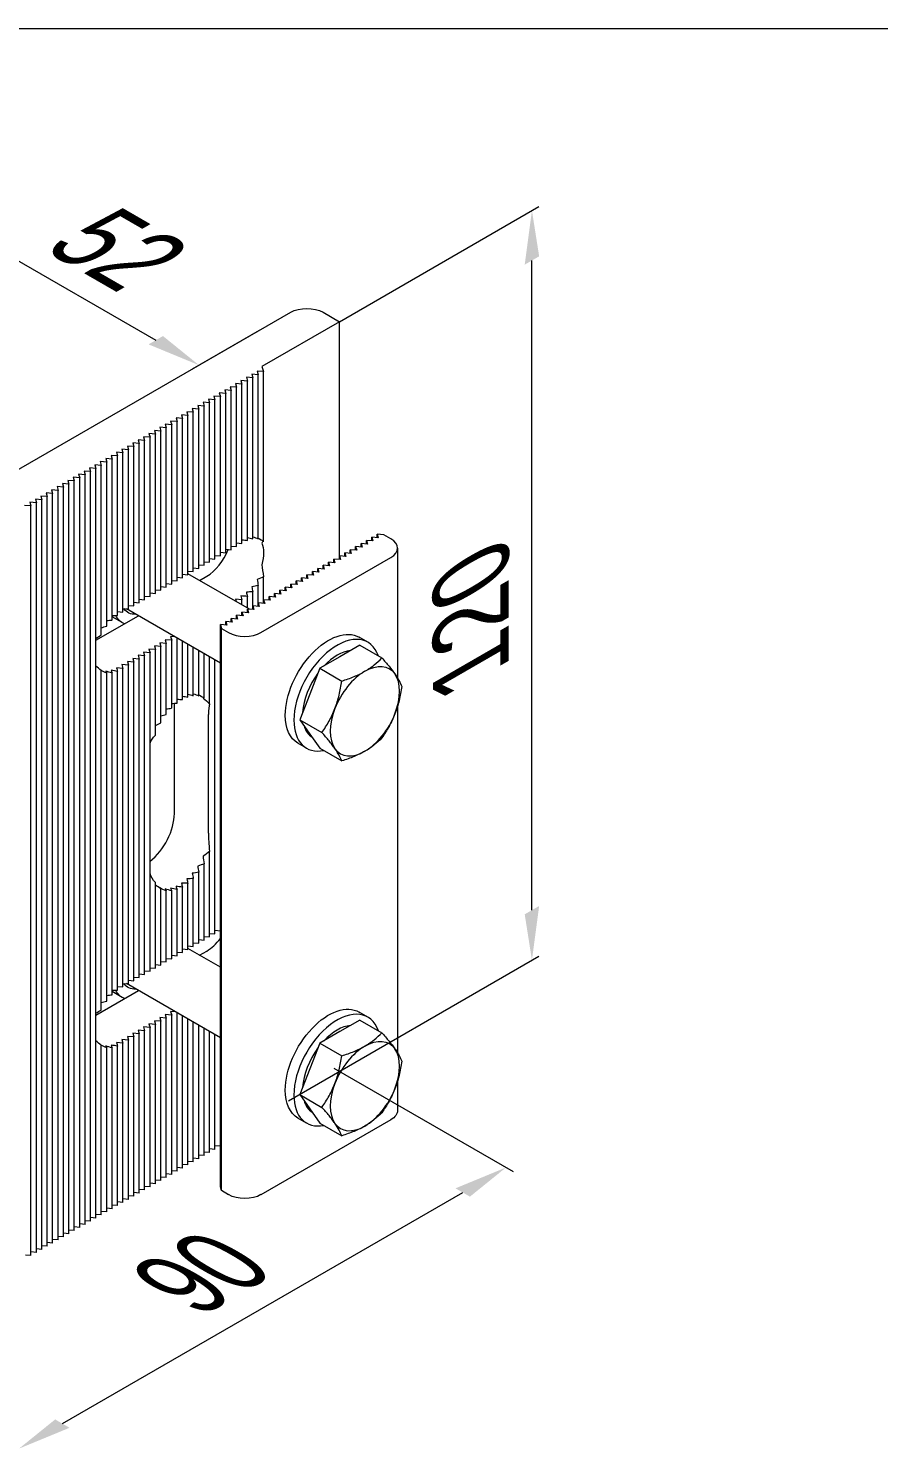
# Model space of a CAD drawing. Extents: x -37 to 4620, y -49 to 348.
# Drawn here: x 1791.27 to 1811.27, y 63.44 to 96.85 of the extents above; entities that cross this region are included whole.
import ezdxf

# ---------------------------------------------------------------- set-up
doc = ezdxf.new("R2010")
doc.units = 0
doc.header["$LTSCALE"] = 5
for name, color, linetype, lineweight in [('4', 160, 'CONTINUOUS', 18), ('PV-B6A89', 7, 'CONTINUOUS', 15), ('Рамки', 1, 'CONTINUOUS', 15)]:
    doc.layers.add(name, color=color, linetype=linetype, lineweight=lineweight)
doc.styles.add('14', font='RUSS.SHX', dxfattribs={"width": 0.7, "height": 14})

msp = doc.modelspace()

# ---------------------------------------------------------------- linework, layer by layer
at = {"layer": '4', "extrusion": (0.707107, -0.408248, 0.57735)}
for p, q in [((1798.586, 89.951, 692.314), (1803.281, 92.662, 688.481)), ((1803.115, 76.106, 676.976), (1803.115, 91.39, 687.784)), ((1797.389, 71.623, 680.821), (1803.281, 75.025, 676.01))]:
    msp.add_line(p, q, dxfattribs=at)
at = {"layer": '4', "extrusion": (-1.9e-15, 0.816497, 0.57735)}
for p, q in [((1798.456, 72.39, 679.736), (1802.672, 69.956, 683.178)), ((1792.069, 64.026, 691.565), (1801.488, 69.464, 683.875))]:
    msp.add_line(p, q, dxfattribs=at)
at = {"layer": '4', "extrusion": (0.707107, -0.408248, 0.57735)}
for points in [[(980.534, -313.432, 1634.778), (980.874, -313.772, 1634.778), (981.722, -312.584, 1634.778)], [(967.297, -326.669, 1634.778), (967.637, -327.009, 1634.778), (966.449, -327.857, 1634.778)]]:
    msp.add_solid(points, dxfattribs=at)
at = {"layer": '4', "extrusion": (-1.9e-15, 0.816497, 0.57735)}
for points in [[(-1801.318, 518.107, 451.552), (-1801.658, 518.446, 451.552), (-1802.506, 517.258, 451.552)], [(-1791.9, 527.525, 451.552), (-1792.239, 527.865, 451.552), (-1791.051, 528.713, 451.552)]]:
    msp.add_solid(points, dxfattribs=at)
at = {"layer": 'PV-B6A89', "extrusion": (-1.9e-15, 0.816497, 0.57735)}
for p, q in [((1789.685, 92.161, 689.189), (1794.267, 89.515, 692.93)), ((1787.704, 84.55, 697.412), (1797.441, 90.172, 697.412)), ((1798.586, 89.951, 697.412), (1796.761, 88.897, 697.412)), ((1798.205, 90.172, 697.412), (1798.586, 89.951, 697.412)), ((1798.586, 84.44, 697.412), (1798.586, 89.951, 697.412)), ((1796.7, 89.744, 692.607), (1795.12, 88.832, 693.897)), ((1796.761, 88.897, 697.412), (1796.804, 88.776, 697.412)), ((1796.423, 88.555, 697.412), (1796.271, 88.569, 697.412)), ((1796.271, 88.569, 697.412), (1796.295, 88.482, 697.412)), ((1796.55, 88.629, 697.412), (1796.398, 88.643, 697.412)), ((1796.398, 88.643, 697.412), (1796.423, 88.555, 697.412)), ((1796.423, 84.803, 697.412), (1796.423, 88.555, 697.412)), ((1796.677, 88.702, 697.412), (1796.526, 88.716, 697.412)), ((1796.526, 88.716, 697.412), (1796.55, 88.629, 697.412)), ((1796.55, 84.843, 697.412), (1796.55, 88.629, 697.412)), ((1796.804, 88.776, 697.412), (1796.653, 88.79, 697.412)), ((1796.653, 88.79, 697.412), (1796.677, 88.702, 697.412)), ((1796.677, 84.843, 697.412), (1796.677, 88.702, 697.412)), ((1796.804, 84.782, 697.412), (1796.804, 88.776, 697.412)), ((1795.914, 88.261, 697.412), (1795.762, 88.275, 697.412)), ((1795.762, 88.275, 697.412), (1795.786, 88.188, 697.412)), ((1796.041, 88.335, 697.412), (1795.889, 88.349, 697.412)), ((1795.889, 88.349, 697.412), (1795.914, 88.261, 697.412)), ((1795.914, 84.514, 697.412), (1795.914, 88.261, 697.412)), ((1796.168, 88.408, 697.412), (1796.016, 88.422, 697.412)), ((1796.016, 88.422, 697.412), (1796.041, 88.335, 697.412)), ((1796.041, 84.587, 697.412), (1796.041, 88.335, 697.412)), ((1796.295, 88.482, 697.412), (1796.144, 88.496, 697.412)), ((1796.144, 88.496, 697.412), (1796.168, 88.408, 697.412)), ((1796.168, 84.66, 697.412), (1796.168, 88.408, 697.412)), ((1796.295, 84.734, 697.412), (1796.295, 88.482, 697.412)), ((1795.277, 87.894, 697.412), (1795.126, 87.908, 697.412)), ((1795.126, 87.908, 697.412), (1795.15, 87.82, 697.412)), ((1795.404, 87.967, 697.412), (1795.253, 87.981, 697.412)), ((1795.253, 87.981, 697.412), (1795.277, 87.894, 697.412)), ((1795.277, 84.146, 697.412), (1795.277, 87.894, 697.412)), ((1795.532, 88.041, 697.412), (1795.38, 88.055, 697.412)), ((1795.38, 88.055, 697.412), (1795.404, 87.967, 697.412)), ((1795.404, 84.22, 697.412), (1795.404, 87.967, 697.412)), ((1795.659, 88.114, 697.412), (1795.507, 88.128, 697.412)), ((1795.507, 88.128, 697.412), (1795.532, 88.041, 697.412)), ((1795.532, 84.293, 697.412), (1795.532, 88.041, 697.412)), ((1795.786, 88.188, 697.412), (1795.635, 88.202, 697.412)), ((1795.635, 88.202, 697.412), (1795.659, 88.114, 697.412)), ((1795.659, 84.367, 697.412), (1795.659, 88.114, 697.412)), ((1795.786, 84.44, 697.412), (1795.786, 88.188, 697.412)), ((1794.768, 87.6, 697.412), (1794.616, 87.614, 697.412)), ((1794.616, 87.614, 697.412), (1794.641, 87.526, 697.412)), ((1794.895, 87.673, 697.412), (1794.744, 87.687, 697.412)), ((1794.744, 87.687, 697.412), (1794.768, 87.6, 697.412)), ((1794.768, 83.852, 697.412), (1794.768, 87.6, 697.412)), ((1795.023, 87.747, 697.412), (1794.871, 87.761, 697.412)), ((1794.871, 87.761, 697.412), (1794.895, 87.673, 697.412)), ((1794.895, 83.926, 697.412), (1794.895, 87.673, 697.412)), ((1795.15, 87.82, 697.412), (1794.998, 87.834, 697.412)), ((1794.998, 87.834, 697.412), (1795.023, 87.747, 697.412)), ((1795.023, 83.999, 697.412), (1795.023, 87.747, 697.412)), ((1795.15, 84.073, 697.412), (1795.15, 87.82, 697.412)), ((1794.132, 87.232, 697.412), (1793.98, 87.246, 697.412)), ((1793.98, 87.246, 697.412), (1794.004, 87.159, 697.412)), ((1794.259, 87.306, 697.412), (1794.107, 87.32, 697.412)), ((1794.107, 87.32, 697.412), (1794.132, 87.232, 697.412)), ((1794.132, 83.485, 697.412), (1794.132, 87.232, 697.412)), ((1794.386, 87.379, 697.412), (1794.235, 87.393, 697.412)), ((1794.235, 87.393, 697.412), (1794.259, 87.306, 697.412)), ((1794.259, 83.558, 697.412), (1794.259, 87.306, 697.412)), ((1794.513, 87.453, 697.412), (1794.362, 87.467, 697.412)), ((1794.362, 87.467, 697.412), (1794.386, 87.379, 697.412)), ((1794.386, 83.632, 697.412), (1794.386, 87.379, 697.412)), ((1794.641, 87.526, 697.412), (1794.489, 87.54, 697.412)), ((1794.489, 87.54, 697.412), (1794.513, 87.453, 697.412)), ((1794.513, 83.705, 697.412), (1794.513, 87.453, 697.412)), ((1794.641, 83.779, 697.412), (1794.641, 87.526, 697.412)), ((1793.495, 86.865, 697.412), (1793.344, 86.879, 697.412)), ((1793.344, 86.879, 697.412), (1793.368, 86.792, 697.412)), ((1793.622, 86.939, 697.412), (1793.471, 86.953, 697.412)), ((1793.471, 86.953, 697.412), (1793.495, 86.865, 697.412)), ((1793.75, 87.012, 697.412), (1793.598, 87.026, 697.412)), ((1793.598, 87.026, 697.412), (1793.622, 86.939, 697.412)), ((1793.622, 83.191, 697.412), (1793.622, 86.939, 697.412)), ((1793.877, 87.085, 697.412), (1793.725, 87.1, 697.412)), ((1793.725, 87.1, 697.412), (1793.75, 87.012, 697.412)), ((1793.75, 83.264, 697.412), (1793.75, 87.012, 697.412)), ((1794.004, 87.159, 697.412), (1793.853, 87.173, 697.412)), ((1793.853, 87.173, 697.412), (1793.877, 87.085, 697.412)), ((1793.877, 83.338, 697.412), (1793.877, 87.085, 697.412)), ((1794.004, 83.411, 697.412), (1794.004, 87.159, 697.412)), ((1792.835, 86.585, 697.412), (1792.859, 86.498, 697.412)), ((1792.986, 86.571, 697.412), (1792.835, 86.585, 697.412)), ((1792.962, 86.659, 697.412), (1792.986, 86.571, 697.412)), ((1793.113, 86.645, 697.412), (1792.962, 86.659, 697.412)), ((1792.986, 82.578, 697.412), (1792.986, 86.571, 697.412)), ((1793.089, 86.732, 697.412), (1793.113, 86.645, 697.412)), ((1793.241, 86.718, 697.412), (1793.089, 86.732, 697.412)), ((1793.113, 82.785, 697.412), (1793.113, 86.645, 697.412)), ((1793.216, 86.806, 697.412), (1793.241, 86.718, 697.412)), ((1793.368, 86.792, 697.412), (1793.216, 86.806, 697.412)), ((1793.241, 82.933, 697.412), (1793.241, 86.718, 697.412)), ((1793.368, 83.04, 697.412), (1793.368, 86.792, 697.412)), ((1793.495, 83.117, 697.412), (1793.495, 86.865, 697.412)), ((1792.35, 86.204, 697.412), (1792.198, 86.218, 697.412)), ((1792.198, 86.218, 697.412), (1792.222, 86.13, 697.412)), ((1792.477, 86.277, 697.412), (1792.325, 86.291, 697.412)), ((1792.325, 86.291, 697.412), (1792.35, 86.204, 697.412)), ((1792.604, 86.351, 697.412), (1792.453, 86.365, 697.412)), ((1792.453, 86.365, 697.412), (1792.477, 86.277, 697.412)), ((1792.477, 68.641, 697.412), (1792.477, 86.277, 697.412)), ((1792.732, 86.424, 697.412), (1792.58, 86.438, 697.412)), ((1792.58, 86.438, 697.412), (1792.604, 86.351, 697.412)), ((1792.604, 68.714, 697.412), (1792.604, 86.351, 697.412)), ((1792.859, 86.498, 697.412), (1792.707, 86.512, 697.412)), ((1792.707, 86.512, 697.412), (1792.732, 86.424, 697.412)), ((1792.732, 68.788, 697.412), (1792.732, 86.424, 697.412)), ((1792.859, 82.089, 697.412), (1792.859, 86.498, 697.412)), ((1791.841, 85.91, 697.412), (1791.689, 85.924, 697.412)), ((1791.689, 85.924, 697.412), (1791.713, 85.836, 697.412)), ((1791.968, 85.983, 697.412), (1791.816, 85.997, 697.412)), ((1791.816, 85.997, 697.412), (1791.841, 85.91, 697.412)), ((1791.841, 68.273, 697.412), (1791.841, 85.91, 697.412)), ((1792.095, 86.057, 697.412), (1791.944, 86.071, 697.412)), ((1791.944, 86.071, 697.412), (1791.968, 85.983, 697.412)), ((1791.968, 68.347, 697.412), (1791.968, 85.983, 697.412)), ((1792.222, 86.13, 697.412), (1792.071, 86.144, 697.412)), ((1792.071, 86.144, 697.412), (1792.095, 86.057, 697.412)), ((1792.095, 68.42, 697.412), (1792.095, 86.057, 697.412)), ((1792.222, 68.494, 697.412), (1792.222, 86.13, 697.412)), ((1792.35, 68.567, 697.412), (1792.35, 86.204, 697.412)), ((1791.331, 85.616, 697.412), (1791.18, 85.63, 697.412)), ((1791.459, 85.689, 697.412), (1791.307, 85.703, 697.412)), ((1791.307, 85.703, 697.412), (1791.331, 85.616, 697.412)), ((1791.331, 67.979, 697.412), (1791.331, 85.616, 697.412)), ((1791.586, 85.763, 697.412), (1791.434, 85.777, 697.412)), ((1791.434, 85.777, 697.412), (1791.459, 85.689, 697.412)), ((1791.459, 68.053, 697.412), (1791.459, 85.689, 697.412)), ((1791.713, 85.836, 697.412), (1791.562, 85.85, 697.412)), ((1791.562, 85.85, 697.412), (1791.586, 85.763, 697.412)), ((1791.586, 68.126, 697.412), (1791.586, 85.763, 697.412)), ((1791.713, 68.2, 697.412), (1791.713, 85.836, 697.412)), ((1799.502, 84.867, 697.412), (1799.35, 84.881, 697.412)), ((1799.35, 84.796, 697.412), (1799.35, 84.881, 697.412)), ((1799.35, 84.881, 697.412), (1799.374, 84.793, 697.412)), ((1799.629, 84.94, 697.412), (1799.477, 84.954, 697.412)), ((1799.477, 84.869, 697.412), (1799.477, 84.954, 697.412)), ((1799.477, 84.954, 697.412), (1799.502, 84.867, 697.412)), ((1799.796, 84.844, 697.412), (1799.629, 84.94, 697.412)), ((1795.914, 84.599, 697.412), (1796.041, 84.587, 697.412)), ((1796.041, 84.672, 697.412), (1796.168, 84.66, 697.412)), ((1796.168, 84.746, 697.412), (1796.295, 84.734, 697.412)), ((1798.993, 84.573, 697.412), (1798.841, 84.587, 697.412)), ((1798.841, 84.502, 697.412), (1798.841, 84.587, 697.412)), ((1798.841, 84.587, 697.412), (1798.865, 84.499, 697.412)), ((1799.12, 84.646, 697.412), (1798.968, 84.66, 697.412)), ((1798.968, 84.575, 697.412), (1798.968, 84.66, 697.412)), ((1798.968, 84.66, 697.412), (1798.993, 84.573, 697.412)), ((1799.247, 84.72, 697.412), (1799.096, 84.734, 697.412)), ((1799.096, 84.649, 697.412), (1799.096, 84.734, 697.412)), ((1799.096, 84.734, 697.412), (1799.12, 84.646, 697.412)), ((1799.374, 84.793, 697.412), (1799.223, 84.807, 697.412)), ((1799.223, 84.722, 697.412), (1799.223, 84.807, 697.412)), ((1799.223, 84.807, 697.412), (1799.247, 84.72, 697.412)), ((1799.954, 84.624, 697.412), (1799.954, 81.572, 697.412)), ((1795.277, 84.231, 697.412), (1795.404, 84.22, 697.412)), ((1795.404, 84.305, 697.412), (1795.532, 84.293, 697.412)), ((1795.532, 84.378, 697.412), (1795.659, 84.367, 697.412)), ((1795.659, 84.452, 697.412), (1795.786, 84.44, 697.412)), ((1795.786, 84.525, 697.412), (1795.914, 84.514, 697.412)), ((1796.741, 82.64, 697.412), (1799.796, 84.403, 697.412)), ((1798.205, 84.22, 697.412), (1798.229, 84.132, 697.412)), ((1798.205, 84.134, 697.412), (1798.205, 84.22, 697.412)), ((1798.356, 84.206, 697.412), (1798.205, 84.22, 697.412)), ((1798.483, 84.279, 697.412), (1798.332, 84.293, 697.412)), ((1798.332, 84.208, 697.412), (1798.332, 84.293, 697.412)), ((1798.332, 84.293, 697.412), (1798.356, 84.206, 697.412)), ((1798.611, 84.353, 697.412), (1798.459, 84.367, 697.412)), ((1798.459, 84.281, 697.412), (1798.459, 84.367, 697.412)), ((1798.459, 84.367, 697.412), (1798.483, 84.279, 697.412)), ((1798.738, 84.426, 697.412), (1798.586, 84.44, 697.412)), ((1798.586, 84.355, 697.412), (1798.586, 84.44, 697.412)), ((1798.586, 84.44, 697.412), (1798.611, 84.353, 697.412)), ((1798.865, 84.499, 697.412), (1798.714, 84.514, 697.412)), ((1798.714, 84.428, 697.412), (1798.714, 84.514, 697.412)), ((1798.714, 84.514, 697.412), (1798.738, 84.426, 697.412)), ((1794.768, 83.937, 697.412), (1794.895, 83.926, 697.412)), ((1794.895, 84.011, 697.412), (1795.023, 83.999, 697.412)), ((1795.023, 84.084, 697.412), (1795.15, 84.073, 697.412)), ((1796.47, 83.186, 697.412), (1795.023, 84.022, 697.412)), ((1795.15, 84.158, 697.412), (1795.277, 84.146, 697.412)), ((1795.297, 83.864, 697.412), (1795.468, 83.962, 697.412)), ((1796.804, 83.411, 697.412), (1796.804, 83.951, 697.412)), ((1797.695, 83.926, 697.412), (1797.72, 83.838, 697.412)), ((1797.695, 83.84, 697.412), (1797.695, 83.926, 697.412)), ((1797.847, 83.912, 697.412), (1797.695, 83.926, 697.412)), ((1797.823, 83.999, 697.412), (1797.847, 83.912, 697.412)), ((1797.823, 83.914, 697.412), (1797.823, 83.999, 697.412)), ((1797.974, 83.985, 697.412), (1797.823, 83.999, 697.412)), ((1797.95, 84.073, 697.412), (1797.974, 83.985, 697.412)), ((1797.95, 83.987, 697.412), (1797.95, 84.073, 697.412)), ((1798.102, 84.059, 697.412), (1797.95, 84.073, 697.412)), ((1798.077, 84.146, 697.412), (1798.102, 84.059, 697.412)), ((1798.077, 84.061, 697.412), (1798.077, 84.146, 697.412)), ((1798.229, 84.132, 697.412), (1798.077, 84.146, 697.412)), ((1794.132, 83.57, 697.412), (1794.259, 83.558, 697.412)), ((1794.259, 83.643, 697.412), (1794.386, 83.632, 697.412)), ((1794.386, 83.717, 697.412), (1794.513, 83.705, 697.412)), ((1794.513, 83.79, 697.412), (1794.641, 83.779, 697.412)), ((1794.641, 83.864, 697.412), (1794.768, 83.852, 697.412)), ((1796.55, 83.264, 697.412), (1796.55, 83.596, 697.412)), ((1796.677, 83.338, 697.412), (1796.677, 83.743, 697.412)), ((1797.059, 83.473, 697.412), (1797.059, 83.558, 697.412)), ((1797.211, 83.544, 697.412), (1797.059, 83.558, 697.412)), ((1797.059, 83.558, 697.412), (1797.083, 83.471, 697.412)), ((1797.186, 83.632, 697.412), (1797.211, 83.544, 697.412)), ((1797.186, 83.546, 697.412), (1797.186, 83.632, 697.412)), ((1797.338, 83.618, 697.412), (1797.186, 83.632, 697.412)), ((1797.314, 83.705, 697.412), (1797.338, 83.618, 697.412)), ((1797.314, 83.62, 697.412), (1797.314, 83.705, 697.412)), ((1797.465, 83.691, 697.412), (1797.314, 83.705, 697.412)), ((1797.441, 83.779, 697.412), (1797.465, 83.691, 697.412)), ((1797.441, 83.693, 697.412), (1797.441, 83.779, 697.412)), ((1797.592, 83.765, 697.412), (1797.441, 83.779, 697.412)), ((1797.568, 83.852, 697.412), (1797.592, 83.765, 697.412)), ((1797.568, 83.767, 697.412), (1797.568, 83.852, 697.412)), ((1797.72, 83.838, 697.412), (1797.568, 83.852, 697.412)), ((1793.495, 83.203, 697.412), (1793.622, 83.191, 697.412)), ((1793.622, 83.276, 697.412), (1793.75, 83.264, 697.412)), ((1793.75, 83.35, 697.412), (1793.877, 83.338, 697.412)), ((1793.877, 83.423, 697.412), (1794.004, 83.411, 697.412)), ((1794.004, 83.497, 697.412), (1794.132, 83.485, 697.412)), ((1796.144, 83.425, 697.412), (1796.16, 83.365, 697.412)), ((1796.295, 83.411, 697.412), (1796.144, 83.425, 697.412)), ((1796.271, 83.499, 697.412), (1796.295, 83.411, 697.412)), ((1796.295, 83.287, 697.412), (1796.295, 83.411, 697.412)), ((1796.423, 83.214, 697.412), (1796.423, 83.489, 697.412)), ((1796.702, 83.25, 697.412), (1796.55, 83.264, 697.412)), ((1796.55, 83.179, 697.412), (1796.55, 83.264, 697.412)), ((1796.55, 83.264, 697.412), (1796.574, 83.177, 697.412)), ((1796.829, 83.324, 697.412), (1796.677, 83.338, 697.412)), ((1796.677, 83.252, 697.412), (1796.677, 83.338, 697.412)), ((1796.677, 83.338, 697.412), (1796.702, 83.25, 697.412)), ((1796.956, 83.397, 697.412), (1796.804, 83.411, 697.412)), ((1796.804, 83.326, 697.412), (1796.804, 83.411, 697.412)), ((1796.804, 83.411, 697.412), (1796.829, 83.324, 697.412)), ((1797.083, 83.471, 697.412), (1796.932, 83.485, 697.412)), ((1796.932, 83.399, 697.412), (1796.932, 83.485, 697.412)), ((1796.932, 83.485, 697.412), (1796.956, 83.397, 697.412)), ((1792.859, 82.456, 697.412), (1793.857, 83.032, 697.412)), ((1793.48, 82.871, 697.412), (1793.241, 83.009, 697.412)), ((1793.368, 83.129, 697.412), (1793.495, 83.117, 697.412)), ((1795.786, 81.918, 697.412), (1793.575, 83.195, 697.412)), ((1796.065, 82.883, 697.412), (1795.914, 82.897, 697.412)), ((1795.914, 82.812, 697.412), (1795.914, 82.897, 697.412)), ((1795.914, 82.897, 697.412), (1795.938, 82.809, 697.412)), ((1796.192, 82.956, 697.412), (1796.041, 82.97, 697.412)), ((1796.041, 82.885, 697.412), (1796.041, 82.97, 697.412)), ((1796.041, 82.97, 697.412), (1796.065, 82.883, 697.412)), ((1796.32, 83.03, 697.412), (1796.168, 83.044, 697.412)), ((1796.168, 82.959, 697.412), (1796.168, 83.044, 697.412)), ((1796.168, 83.044, 697.412), (1796.192, 82.956, 697.412)), ((1796.447, 83.103, 697.412), (1796.295, 83.117, 697.412)), ((1796.295, 83.032, 697.412), (1796.295, 83.117, 697.412)), ((1796.295, 83.117, 697.412), (1796.32, 83.03, 697.412)), ((1796.574, 83.177, 697.412), (1796.423, 83.191, 697.412)), ((1796.423, 83.106, 697.412), (1796.423, 83.191, 697.412)), ((1796.423, 83.191, 697.412), (1796.447, 83.103, 697.412)), ((1794.616, 82.543, 697.412), (1794.641, 82.456, 697.412)), ((1794.72, 82.534, 697.412), (1794.616, 82.543, 697.412)), ((1795.938, 82.809, 697.412), (1795.786, 82.823, 697.412)), ((1795.786, 69.596, 697.412), (1795.786, 82.823, 697.412)), ((1795.786, 82.823, 697.412), (1795.811, 82.736, 697.412)), ((1795.811, 82.736, 697.412), (1795.977, 82.64, 697.412)), ((1795.811, 69.509, 697.412), (1795.811, 82.736, 697.412)), ((1794.107, 82.25, 697.412), (1794.132, 82.162, 697.412)), ((1794.259, 82.235, 697.412), (1794.107, 82.25, 697.412)), ((1794.235, 82.323, 697.412), (1794.259, 82.235, 697.412)), ((1794.386, 82.309, 697.412), (1794.235, 82.323, 697.412)), ((1794.259, 80.221, 697.412), (1794.259, 82.235, 697.412)), ((1794.362, 82.396, 697.412), (1794.386, 82.309, 697.412)), ((1794.513, 82.382, 697.412), (1794.362, 82.396, 697.412)), ((1794.386, 80.512, 697.412), (1794.386, 82.309, 697.412)), ((1794.489, 82.47, 697.412), (1794.513, 82.382, 697.412)), ((1794.641, 82.456, 697.412), (1794.489, 82.47, 697.412)), ((1794.513, 80.708, 697.412), (1794.513, 82.382, 697.412)), ((1794.641, 80.857, 697.412), (1794.641, 82.456, 697.412)), ((1794.768, 80.973, 697.412), (1794.768, 82.506, 697.412)), ((1794.895, 81.06, 697.412), (1794.895, 82.433, 697.412)), ((1795.023, 81.12, 697.412), (1795.023, 82.359, 697.412)), ((1795.15, 81.151, 697.412), (1795.15, 82.286, 697.412)), ((1795.277, 81.149, 697.412), (1795.277, 82.212, 697.412)), ((1799.067, 82.339, 697.412), (1798.597, 82.068, 697.412)), ((1799.255, 82.41, 697.412), (1799.052, 82.527, 697.412)), ((1799.067, 82.339, 697.412), (1799.585, 82.041, 697.412)), ((1792.859, 73.27, 697.412), (1792.859, 82.089, 697.412)), ((1793.471, 81.882, 697.412), (1793.495, 81.795, 697.412)), ((1793.622, 81.868, 697.412), (1793.471, 81.882, 697.412)), ((1793.598, 81.956, 697.412), (1793.622, 81.868, 697.412)), ((1793.75, 81.942, 697.412), (1793.598, 81.956, 697.412)), ((1793.622, 74.373, 697.412), (1793.622, 81.868, 697.412)), ((1793.725, 82.029, 697.412), (1793.75, 81.942, 697.412)), ((1793.877, 82.015, 697.412), (1793.725, 82.029, 697.412)), ((1793.75, 74.446, 697.412), (1793.75, 81.942, 697.412)), ((1793.853, 82.103, 697.412), (1793.877, 82.015, 697.412)), ((1794.004, 82.089, 697.412), (1793.853, 82.103, 697.412)), ((1793.877, 74.52, 697.412), (1793.877, 82.015, 697.412)), ((1793.98, 82.176, 697.412), (1794.004, 82.089, 697.412)), ((1794.132, 82.162, 697.412), (1793.98, 82.176, 697.412)), ((1794.004, 74.593, 697.412), (1794.004, 82.089, 697.412)), ((1794.132, 74.667, 697.412), (1794.132, 82.162, 697.412)), ((1795.404, 81.1, 697.412), (1795.404, 82.139, 697.412)), ((1795.532, 80.956, 697.412), (1795.532, 82.065, 697.412)), ((1795.659, 75.548, 697.412), (1795.659, 81.992, 697.412)), ((1798.597, 82.068, 697.412), (1798.126, 81.796, 697.412)), ((1792.986, 73.76, 697.412), (1792.986, 81.746, 697.412)), ((1793.113, 73.967, 697.412), (1793.113, 81.686, 697.412)), ((1793.241, 74.114, 697.412), (1793.241, 81.685, 697.412)), ((1793.495, 81.795, 697.412), (1793.344, 81.809, 697.412)), ((1793.368, 74.222, 697.412), (1793.368, 81.725, 697.412)), ((1793.495, 74.299, 697.412), (1793.495, 81.795, 697.412)), ((1798.126, 81.796, 697.412), (1797.891, 81.19, 697.412)), ((1798.126, 81.796, 697.412), (1798.644, 81.497, 697.412)), ((1794.704, 78.378, 697.412), (1794.704, 80.972, 697.412)), ((1797.891, 81.19, 697.412), (1797.656, 80.584, 697.412)), ((1799.954, 80.901, 697.412), (1799.954, 72.753, 697.412)), ((1795.507, 77.914, 697.412), (1795.507, 80.706, 697.412)), ((1797.656, 80.584, 697.412), (1797.891, 80.25, 697.412)), ((1797.656, 80.584, 697.412), (1798.174, 80.285, 697.412)), ((1797.891, 80.25, 697.412), (1798.126, 79.915, 697.412)), ((1797.815, 79.916, 697.412), (1797.612, 80.033, 697.412)), ((1798.126, 79.915, 697.412), (1798.644, 79.616, 697.412)), ((1795.404, 75.401, 697.412), (1795.404, 77.198, 697.412)), ((1795.532, 75.475, 697.412), (1795.532, 77.49, 697.412)), ((1795.15, 75.254, 697.412), (1795.15, 76.853, 697.412)), ((1795.277, 75.328, 697.412), (1795.277, 77.002, 697.412)), ((1794.259, 74.74, 697.412), (1794.259, 76.755, 697.412)), ((1794.386, 74.814, 697.412), (1794.386, 76.61, 697.412)), ((1794.513, 74.887, 697.412), (1794.513, 76.561, 697.412)), ((1794.641, 74.96, 697.412), (1794.641, 76.559, 697.412)), ((1794.768, 75.034, 697.412), (1794.768, 76.591, 697.412)), ((1794.895, 75.107, 697.412), (1794.895, 76.651, 697.412)), ((1795.023, 75.181, 697.412), (1795.023, 76.738, 697.412)), ((1795.532, 75.56, 697.412), (1795.659, 75.548, 697.412)), ((1795.659, 75.634, 697.412), (1795.786, 75.622, 697.412)), ((1794.895, 75.193, 697.412), (1795.023, 75.181, 697.412)), ((1795.023, 75.266, 697.412), (1795.15, 75.254, 697.412)), ((1795.786, 74.763, 697.412), (1795.023, 75.204, 697.412)), ((1795.15, 75.34, 697.412), (1795.277, 75.328, 697.412)), ((1795.277, 75.413, 697.412), (1795.404, 75.401, 697.412)), ((1795.404, 75.487, 697.412), (1795.532, 75.475, 697.412)), ((1794.386, 74.899, 697.412), (1794.513, 74.887, 697.412)), ((1794.513, 74.972, 697.412), (1794.641, 74.96, 697.412)), ((1794.641, 75.046, 697.412), (1794.768, 75.034, 697.412)), ((1794.768, 75.119, 697.412), (1794.895, 75.107, 697.412)), ((1795.297, 75.046, 697.412), (1795.468, 75.144, 697.412)), ((1793.75, 74.531, 697.412), (1793.877, 74.52, 697.412)), ((1793.877, 74.605, 697.412), (1794.004, 74.593, 697.412)), ((1794.004, 74.678, 697.412), (1794.132, 74.667, 697.412)), ((1794.132, 74.752, 697.412), (1794.259, 74.74, 697.412)), ((1794.259, 74.825, 697.412), (1794.386, 74.814, 697.412)), ((1792.859, 73.638, 697.412), (1793.857, 74.214, 697.412)), ((1793.48, 74.052, 697.412), (1793.241, 74.191, 697.412)), ((1793.368, 74.311, 697.412), (1793.495, 74.299, 697.412)), ((1793.495, 74.384, 697.412), (1793.622, 74.373, 697.412)), ((1795.786, 73.1, 697.412), (1793.575, 74.377, 697.412)), ((1793.622, 74.458, 697.412), (1793.75, 74.446, 697.412)), ((1794.362, 73.578, 697.412), (1794.386, 73.491, 697.412)), ((1794.513, 73.564, 697.412), (1794.362, 73.578, 697.412)), ((1794.489, 73.652, 697.412), (1794.513, 73.564, 697.412)), ((1794.641, 73.638, 697.412), (1794.489, 73.652, 697.412)), ((1794.513, 69.817, 697.412), (1794.513, 73.564, 697.412)), ((1794.616, 73.725, 697.412), (1794.641, 73.638, 697.412)), ((1794.72, 73.716, 697.412), (1794.616, 73.725, 697.412)), ((1794.641, 69.89, 697.412), (1794.641, 73.638, 697.412)), ((1794.768, 69.964, 697.412), (1794.768, 73.688, 697.412)), ((1794.895, 70.037, 697.412), (1794.895, 73.615, 697.412)), ((1795.023, 70.111, 697.412), (1795.023, 73.541, 697.412)), ((1799.067, 73.521, 697.412), (1798.597, 73.25, 697.412)), ((1799.255, 73.592, 697.412), (1799.052, 73.709, 697.412)), ((1799.067, 73.521, 697.412), (1799.585, 73.222, 697.412)), ((1792.859, 68.861, 697.412), (1792.859, 73.27, 697.412)), ((1793.725, 73.211, 697.412), (1793.75, 73.123, 697.412)), ((1793.877, 73.197, 697.412), (1793.725, 73.211, 697.412)), ((1793.853, 73.284, 697.412), (1793.877, 73.197, 697.412)), ((1794.004, 73.27, 697.412), (1793.853, 73.284, 697.412)), ((1793.877, 69.449, 697.412), (1793.877, 73.197, 697.412)), ((1793.98, 73.358, 697.412), (1794.004, 73.27, 697.412)), ((1794.132, 73.344, 697.412), (1793.98, 73.358, 697.412)), ((1794.004, 69.523, 697.412), (1794.004, 73.27, 697.412)), ((1794.107, 73.431, 697.412), (1794.132, 73.344, 697.412)), ((1794.259, 73.417, 697.412), (1794.107, 73.431, 697.412)), ((1794.132, 69.596, 697.412), (1794.132, 73.344, 697.412)), ((1794.235, 73.505, 697.412), (1794.259, 73.417, 697.412)), ((1794.386, 73.491, 697.412), (1794.235, 73.505, 697.412)), ((1794.259, 69.67, 697.412), (1794.259, 73.417, 697.412)), ((1794.386, 69.743, 697.412), (1794.386, 73.491, 697.412)), ((1795.15, 70.184, 697.412), (1795.15, 73.468, 697.412)), ((1795.277, 70.257, 697.412), (1795.277, 73.394, 697.412)), ((1795.404, 70.331, 697.412), (1795.404, 73.321, 697.412)), ((1795.532, 70.404, 697.412), (1795.532, 73.247, 697.412)), ((1798.597, 73.25, 697.412), (1798.126, 72.978, 697.412)), ((1792.986, 68.935, 697.412), (1792.986, 72.928, 697.412)), ((1793.113, 69.008, 697.412), (1793.113, 72.867, 697.412)), ((1793.241, 69.082, 697.412), (1793.241, 72.867, 697.412)), ((1793.495, 72.976, 697.412), (1793.344, 72.99, 697.412)), ((1793.368, 69.155, 697.412), (1793.368, 72.907, 697.412)), ((1793.471, 73.064, 697.412), (1793.495, 72.976, 697.412)), ((1793.622, 73.05, 697.412), (1793.471, 73.064, 697.412)), ((1793.495, 69.229, 697.412), (1793.495, 72.976, 697.412)), ((1793.598, 73.137, 697.412), (1793.622, 73.05, 697.412)), ((1793.75, 73.123, 697.412), (1793.598, 73.137, 697.412)), ((1793.622, 69.302, 697.412), (1793.622, 73.05, 697.412)), ((1793.75, 69.376, 697.412), (1793.75, 73.123, 697.412)), ((1795.659, 70.478, 697.412), (1795.659, 73.174, 697.412)), ((1798.126, 72.978, 697.412), (1797.891, 72.372, 697.412)), ((1798.126, 72.978, 697.412), (1798.644, 72.679, 697.412)), ((1797.891, 72.372, 697.412), (1797.656, 71.766, 697.412)), ((1799.954, 72.083, 697.412), (1799.954, 71.396, 697.412)), ((1797.656, 71.766, 697.412), (1797.891, 71.432, 697.412)), ((1797.656, 71.766, 697.412), (1798.174, 71.467, 697.412)), ((1799.796, 71.176, 697.412), (1796.741, 69.412, 697.412)), ((1797.815, 71.097, 697.412), (1797.612, 71.215, 697.412)), ((1797.891, 71.432, 697.412), (1798.126, 71.097, 697.412)), ((1798.126, 71.097, 697.412), (1798.644, 70.798, 697.412)), ((1795.786, 70.551, 697.412), (1795.659, 70.563, 697.412)), ((1795.15, 70.184, 697.412), (1795.023, 70.196, 697.412)), ((1795.277, 70.257, 697.412), (1795.15, 70.269, 697.412)), ((1795.404, 70.331, 697.412), (1795.277, 70.343, 697.412)), ((1795.532, 70.404, 697.412), (1795.404, 70.416, 697.412)), ((1795.659, 70.478, 697.412), (1795.532, 70.49, 697.412)), ((1794.641, 69.89, 697.412), (1794.513, 69.902, 697.412)), ((1794.768, 69.964, 697.412), (1794.641, 69.975, 697.412)), ((1794.895, 70.037, 697.412), (1794.768, 70.049, 697.412)), ((1795.023, 70.111, 697.412), (1794.895, 70.122, 697.412)), ((1794.004, 69.523, 697.412), (1793.877, 69.534, 697.412)), ((1794.132, 69.596, 697.412), (1794.004, 69.608, 697.412)), ((1794.259, 69.67, 697.412), (1794.132, 69.681, 697.412)), ((1794.386, 69.743, 697.412), (1794.259, 69.755, 697.412)), ((1794.513, 69.817, 697.412), (1794.386, 69.828, 697.412)), ((1795.811, 69.509, 697.412), (1795.786, 69.596, 697.412)), ((1795.977, 69.412, 697.412), (1795.811, 69.509, 697.412)), ((1793.368, 69.155, 697.412), (1793.241, 69.167, 697.412)), ((1793.495, 69.229, 697.412), (1793.368, 69.24, 697.412)), ((1793.622, 69.302, 697.412), (1793.495, 69.314, 697.412)), ((1793.75, 69.376, 697.412), (1793.622, 69.387, 697.412)), ((1793.877, 69.449, 697.412), (1793.75, 69.461, 697.412)), ((1792.859, 68.861, 697.412), (1792.732, 68.873, 697.412)), ((1792.986, 68.935, 697.412), (1792.859, 68.947, 697.412)), ((1793.113, 69.008, 697.412), (1792.986, 69.02, 697.412)), ((1793.241, 69.082, 697.412), (1793.113, 69.094, 697.412)), ((1792.222, 68.494, 697.412), (1792.095, 68.506, 697.412)), ((1792.35, 68.567, 697.412), (1792.222, 68.579, 697.412)), ((1792.477, 68.641, 697.412), (1792.35, 68.653, 697.412)), ((1792.604, 68.714, 697.412), (1792.477, 68.726, 697.412)), ((1792.732, 68.788, 697.412), (1792.604, 68.8, 697.412)), ((1791.713, 68.2, 697.412), (1791.586, 68.212, 697.412)), ((1791.841, 68.273, 697.412), (1791.713, 68.285, 697.412)), ((1791.968, 68.347, 697.412), (1791.841, 68.359, 697.412)), ((1792.095, 68.42, 697.412), (1791.968, 68.432, 697.412)), ((1791.331, 67.979, 697.412), (1791.204, 67.991, 697.412)), ((1791.459, 68.053, 697.412), (1791.331, 68.065, 697.412)), ((1791.586, 68.126, 697.412), (1791.459, 68.138, 697.412))]:
    msp.add_line(p, q, dxfattribs=at)
at = {"layer": 'PV-B6A89', "extrusion": (-2.6e-15, -7e-16, -1)}
for centre, major_axis, start_param, end_param in [((1797.823, 89.951, 697.412), (0.54, 0), -2.356194, -0.785398), ((1798.332, 81.28, 697.412), (-0.72, -1.247), 0, 0.785398), ((1796.359, 69.633, 697.412), (-0.54, 0), -2.356194, -0.785398)]:
    msp.add_ellipse(centre, major_axis=major_axis, ratio=0.57735, start_param=start_param, end_param=end_param, dxfattribs=at)
at = {"layer": 'PV-B6A89', "extrusion": (-2.8e-15, -9e-16, -1)}
for centre, start_param, end_param in [((1796.095, 84.262, 697.412), -1.386149, -1.288719), ((1795.919, 84.363, 697.412), -1.148012, -1.039525), ((1796.271, 84.16, 697.412), -1.610737, -1.517215), ((1796.095, 84.262, 697.412), 1.1732, 1.288944), ((1795.919, 84.363, 697.412), 0.924006, 1.052483), ((1796.271, 84.16, 697.412), 1.401696, 1.513037)]:
    msp.add_ellipse(centre, major_axis=(1.362, -0.164), ratio=0.479414, start_param=start_param, end_param=end_param, dxfattribs=at)
at = {"layer": 'PV-B6A89'}
for centre, major_axis, ratio, start_param, end_param in [((1795.468, 84.624, 697.412), (0.405, 0.701), 0.57735, -2.356194, -1.289816), ((1797.04, 83.716, 697.412), (0.244, -1.065), 0.167455, -3.190287, -2.905021), ((1799.414, 84.624, 697.412), (0.54, 0), 0.57735, -0.785398, 0.785398), ((1797.04, 83.716, 697.412), (0.244, -1.065), 0.167455, -2.116205, -1.830939), ((1796.799, 83.855, 697.412), (0.171, -1.028), 0.133179, -1.624168, -1.483471), ((1796.447, 84.059, 697.412), (0.171, -1.028), 0.133179, -1.118533, -1.005781), ((1796.623, 83.957, 697.412), (0.171, -1.028), 0.133179, -1.354994, -1.234277), ((1796.359, 82.86, 697.412), (0.54, 0), 0.57735, -2.356194, -0.785398), ((1798.535, 81.163, 697.412), (0.72, 1.247), 0.57735, -0.468417, 2.356194), ((1798.535, 81.163, 697.412), (-0.576, -0.998), 0.57735, -2.745955, -1.966434), ((1792.992, 82.673, 697.412), (-0.171, 1.028), 0.133179, -3.575479, -3.447002), ((1793.168, 82.572, 697.412), (-0.171, 1.028), 0.133179, -3.81194, -3.696196), ((1793.344, 82.47, 697.412), (-0.171, 1.028), 0.133179, -4.036033, -3.924692), ((1798.535, 81.163, 697.412), (-0.576, -0.998), 0.57735, -1.765617, -0.852377), ((1799.187, 80.786, 697.412), (-0.576, -0.998), 0.57735, -2.356194, -1.308997), ((1799.187, 80.786, 697.412), (0.576, 0.998), 0.57735, -1.308997, -0.261799), ((1795.599, 79.845, 697.412), (-0.209, 1.257), 0.133179, -0.0801, 0.063801), ((1795.775, 79.744, 697.412), (-0.209, 1.257), 0.133179, 0.246656, 0.676356), ((1798.535, 81.163, 697.412), (-0.72, -1.247), 0.57735, -0.785398, 0.468417), ((1799.187, 80.786, 697.412), (-0.576, -0.998), 0.57735, -1.308997, -0.261799), ((1799.187, 80.786, 697.412), (0.576, 0.998), 0.57735, -2.356194, -1.308997), ((1798.535, 81.163, 697.412), (-0.576, -0.998), 0.57735, -0.496654, -0.026944), ((1799.187, 80.786, 697.412), (-0.576, -0.998), 0.57735, -0.261799, 0.785398), ((1794.004, 77.973, 697.412), (0.495, 0.857), 0.57735, -2.173359, -0.785398), ((1795.775, 76.951, 697.412), (0.209, -1.257), 0.133179, -2.465237, -2.035537), ((1795.599, 77.053, 697.412), (0.209, -1.257), 0.133179, -1.852682, -1.70878), ((1795.247, 77.256, 697.412), (0.209, -1.257), 0.133179, -1.366302, -1.266609), ((1795.423, 77.154, 697.412), (0.209, -1.257), 0.133179, -1.584215, -1.471372), ((1794.192, 77.865, 697.412), (0.209, -1.257), 0.133179, -0.204665, -0.149602), ((1794.368, 77.764, 697.412), (0.209, -1.257), 0.133179, -0.422578, -0.317509), ((1794.543, 77.662, 697.412), (0.209, -1.257), 0.133179, -0.618214, -0.522272), ((1794.719, 77.561, 697.412), (0.209, -1.257), 0.133179, -0.803405, -0.711605), ((1794.895, 77.459, 697.412), (0.209, -1.257), 0.133179, -0.985475, -0.89444), ((1795.071, 77.357, 697.412), (0.209, -1.257), 0.133179, -1.170667, -1.077275), ((1795.468, 75.806, 697.412), (0.405, 0.701), 0.57735, -2.356194, -1.767164), ((1798.535, 72.344, 697.412), (0.72, 1.247), 0.57735, -0.468417, 2.356194), ((1798.535, 72.344, 697.412), (-0.576, -0.998), 0.57735, -2.745955, -1.966434), ((1792.992, 73.855, 697.412), (-0.171, 1.028), 0.133179, -3.575479, -3.447002), ((1793.168, 73.753, 697.412), (-0.171, 1.028), 0.133179, -3.81194, -3.696196), ((1793.344, 73.652, 697.412), (-0.171, 1.028), 0.133179, -4.036033, -3.924692), ((1798.535, 72.344, 697.412), (-0.576, -0.998), 0.57735, -1.765617, -0.852377), ((1799.187, 71.968, 697.412), (-0.576, -0.998), 0.57735, -2.356194, -1.308997), ((1799.187, 71.968, 697.412), (0.576, 0.998), 0.57735, -1.308997, -0.261799), ((1799.187, 71.968, 697.412), (-0.576, -0.998), 0.57735, -1.308997, -0.261799), ((1799.187, 71.968, 697.412), (0.576, 0.998), 0.57735, -2.356194, -1.308997), ((1798.535, 72.344, 697.412), (-0.72, -1.247), 0.57735, -0.785398, 0.468417), ((1798.535, 72.344, 697.412), (-0.576, -0.998), 0.57735, -0.496654, -0.026944), ((1799.187, 71.968, 697.412), (-0.576, -0.998), 0.57735, -0.261799, 0.785398)]:
    msp.add_ellipse(centre, major_axis=major_axis, ratio=ratio, start_param=start_param, end_param=end_param, dxfattribs=at)
at = {"layer": 'PV-B6A89', "extrusion": (-2.7e-15, -9e-16, -1)}
for start_param, end_param in [(-0.87466, -0.737433), (0.621914, 0.783309)]:
    msp.add_ellipse((1795.743, 84.465, 697.412), major_axis=(1.362, -0.164), ratio=0.479414, start_param=start_param, end_param=end_param, dxfattribs=at)
at = {"layer": 'PV-B6A89', "extrusion": (-2.9e-15, -5e-16, -1)}
msp.add_ellipse((1796.232, 84.183, 697.412), major_axis=(0.405, 0.701), ratio=0.57735, start_param=0.39099, end_param=1.179806, dxfattribs=at)
at = {"layer": 'PV-B6A89', "extrusion": (-3.1e-15, -5e-16, -1)}
msp.add_ellipse((1794.004, 83.779, 697.412), major_axis=(-0.389, -0.674), ratio=0.57735, start_param=-0.390141, end_param=0.29878, dxfattribs=at)
at = {"layer": 'PV-B6A89', "extrusion": (-2.7e-15, -7e-16, -1)}
for centre, major_axis, ratio, start_param, end_param in [((1793.695, 82.267, 697.412), (-1.362, 0.164), 0.479414, 1.072277, 1.1732), ((1793.871, 82.165, 697.412), (-1.362, 0.164), 0.479414, 0.806966, 0.924006), ((1793.871, 82.165, 697.412), (-1.362, 0.164), 0.479414, -1.039525, -0.922485), ((1793.695, 82.267, 697.412), (-1.362, 0.164), 0.479414, -1.288719, -1.168002), ((1795.071, 80.15, 697.412), (-1.665, 0.201), 0.479414, 1.251931, 1.330202), ((1794.895, 80.251, 697.412), (-1.665, 0.201), 0.479414, 1.436631, 1.513037), ((1794.719, 80.353, 697.412), (-1.665, 0.201), 0.479414, 1.61872, 1.695872), ((1795.423, 79.947, 697.412), (-1.665, 0.201), 0.479414, 0.842016, 0.936105), ((1795.247, 80.048, 697.412), (-1.665, 0.201), 0.479414, 1.057474, 1.140868), ((1795.775, 79.744, 697.412), (-1.665, 0.201), 0.479414, 0.1132, 0.37194), ((1795.599, 79.845, 697.412), (-1.665, 0.201), 0.479414, 0.579711, 0.698697), ((1795.775, 76.951, 697.412), (1.665, -0.201), 0.479414, 2.654133, 2.912874), ((1795.599, 77.053, 697.412), (1.665, -0.201), 0.479414, 2.327377, 2.446363), ((1795.423, 77.154, 697.412), (1.665, -0.201), 0.479414, 2.089968, 2.202812), ((1795.247, 77.256, 697.412), (1.665, -0.201), 0.479414, 1.885205, 1.984899), ((1795.071, 77.357, 697.412), (1.665, -0.201), 0.479414, 1.695872, 1.789263), ((1794.895, 77.459, 697.412), (1.665, -0.201), 0.479414, 1.513037, 1.604072), ((1794.719, 77.561, 697.412), (1.665, -0.201), 0.479414, 1.330202, 1.422002), ((1793.871, 73.347, 697.412), (-1.362, 0.164), 0.479414, 0.806966, 0.924006), ((1793.695, 73.449, 697.412), (-1.362, 0.164), 0.479414, 1.072277, 1.1732), ((1793.871, 73.347, 697.412), (-1.362, 0.164), 0.479414, -1.039525, -0.922485), ((1793.695, 73.449, 697.412), (-1.362, 0.164), 0.479414, -1.288719, -1.168002), ((1799.414, 71.396, 697.412), (0.54, 0), 0.57735, 0, 0.785398)]:
    msp.add_ellipse(centre, major_axis=major_axis, ratio=ratio, start_param=start_param, end_param=end_param, dxfattribs=at)
at = {"layer": 'PV-B6A89', "extrusion": (-2.8e-15, -7e-16, -1)}
for centre, start_param, end_param in [((1793.52, 82.368, 697.412), 1.307181, 1.401696), ((1794.047, 82.064, 697.412), 0.455657, 0.621914), ((1794.047, 82.064, 697.412), -0.737433, -0.571176), ((1793.52, 82.368, 697.412), -1.517215, -1.404463), ((1793.52, 73.55, 697.412), 1.307181, 1.401696), ((1794.047, 73.246, 697.412), 0.455657, 0.621914), ((1794.047, 73.246, 697.412), -0.737433, -0.571176), ((1793.52, 73.55, 697.412), -1.517215, -1.404463)]:
    msp.add_ellipse(centre, major_axis=(-1.362, 0.164), ratio=0.479414, start_param=start_param, end_param=end_param, dxfattribs=at)
at = {"layer": 'PV-B6A89', "extrusion": (-2.8e-15, -8e-16, -1)}
msp.add_ellipse((1794.004, 83.779, 697.412), major_axis=(-0.524, -0.908), ratio=0.57735, start_param=-0.097421, end_param=0.36913, dxfattribs=at)
at = {"layer": 'PV-B6A89', "extrusion": (-2.7e-15, -1e-15, -1)}
msp.add_ellipse((1798.332, 81.28, 697.412), major_axis=(0.72, 1.247), ratio=0.57735, start_param=-2.356194, end_param=0, dxfattribs=at)
at = {"layer": 'PV-B6A89', "extrusion": (-3.2e-15, -4e-16, -1)}
msp.add_ellipse((1799.187, 80.786, 697.412), major_axis=(0.576, 0.998), ratio=0.57735, start_param=-0.785398, end_param=0.261799, dxfattribs=at)
at = {"layer": 'PV-B6A89', "extrusion": (-2.8e-15, -6e-16, -1)}
for centre, major_axis, start_param, end_param in [((1794.368, 80.556, 697.412), (-1.665, 0.201), 2.001335, 2.089968), ((1794.192, 80.658, 697.412), (-1.665, 0.201), 2.221861, 2.327377), ((1794.016, 80.759, 697.412), (-1.665, 0.201), 2.471278, 2.654133), ((1794.192, 77.865, 697.412), (1.665, -0.201), 0.698697, 0.823262), ((1794.016, 77.967, 697.412), (1.665, -0.201), 0.37194, 0.554795), ((1794.368, 77.764, 697.412), (1.665, -0.201), 0.936105, 1.041175)]:
    msp.add_ellipse(centre, major_axis=major_axis, ratio=0.479414, start_param=start_param, end_param=end_param, dxfattribs=at)
at = {"layer": 'PV-B6A89', "extrusion": (-2.8e-15, -5e-16, -1)}
for centre, major_axis, start_param, end_param in [((1794.543, 80.455, 697.412), (-1.665, 0.201), 1.804449, 1.885205), ((1794.543, 77.662, 697.412), (1.665, -0.201), 1.140868, 1.23681)]:
    msp.add_ellipse(centre, major_axis=major_axis, ratio=0.479414, start_param=start_param, end_param=end_param, dxfattribs=at)
at = {"layer": 'PV-B6A89', "extrusion": (-3e-15, -6e-16, -1)}
for major_axis, start_param, end_param in [((-0.524, -0.908), -0.097421, 0.36913), ((-0.389, -0.674), -0.390141, 0.29878)]:
    msp.add_ellipse((1794.004, 74.96, 697.412), major_axis=major_axis, ratio=0.57735, start_param=start_param, end_param=end_param, dxfattribs=at)
at = {"layer": 'PV-B6A89', "extrusion": (-2.9e-15, -6e-16, -1)}
msp.add_ellipse((1798.332, 72.462, 697.412), major_axis=(0.72, 1.247), ratio=0.57735, start_param=-2.356194, end_param=0, dxfattribs=at)
at = {"layer": 'PV-B6A89', "extrusion": (-2.9e-15, -7e-16, -1)}
msp.add_ellipse((1799.187, 71.968, 697.412), major_axis=(0.576, 0.998), ratio=0.57735, start_param=-0.785398, end_param=0.261799, dxfattribs=at)
at = {"layer": 'PV-B6A89', "extrusion": (-3e-15, -7e-16, -1)}
msp.add_ellipse((1798.332, 72.462, 697.412), major_axis=(-0.72, -1.247), ratio=0.57735, start_param=0, end_param=0.785398, dxfattribs=at)
at = {"layer": 'PV-B6A89', "extrusion": (1.4748e-12, -2.2325e-12, -1)}
msp.add_open_spline([(1799.187, 81.727, 697.412), (1799.227, 81.75, 697.412), (1799.265, 81.774, 697.412), (1799.339, 81.824, 697.412), (1799.373, 81.85, 697.412), (1799.472, 81.929, 697.412), (1799.531, 81.984, 697.412), (1799.585, 82.041, 697.412)], degree=3, knots=[0.013367258, 0.013367258, 0.013367258, 0.013367258, 0.014537452, 0.014537452, 0.015707646, 0.015707646, 0.018048033, 0.018048033, 0.018048033, 0.018048033], dxfattribs=at)
at = {"layer": 'PV-B6A89', "extrusion": (1.21654e-11, 9.9479e-12, -1)}
msp.add_open_spline([(1799.585, 82.041, 697.412), (1799.645, 81.973, 697.412), (1799.702, 81.907, 697.412), (1799.806, 81.781, 697.412), (1799.853, 81.721, 697.412), (1799.893, 81.664, 697.412)], degree=3, knots=[0.000000238, 0.000000238, 0.000000238, 0.000000238, 0.002336974, 0.002336974, 0.00467371, 0.00467371, 0.00467371, 0.00467371], dxfattribs=at)
at = {"layer": 'PV-B6A89', "extrusion": (-1.6805e-12, 4.4713e-12, -1)}
msp.add_open_spline([(1798.644, 81.497, 697.412), (1798.743, 81.529, 697.412), (1798.84, 81.563, 697.412), (1799.022, 81.639, 697.412), (1799.108, 81.681, 697.412), (1799.187, 81.727, 697.412)], degree=3, knots=[0.008690416, 0.008690416, 0.008690416, 0.008690416, 0.011028837, 0.011028837, 0.013367258, 0.013367258, 0.013367258, 0.013367258], dxfattribs=at)
at = {"layer": 'PV-B6A89', "extrusion": (9.5956e-12, 5.3269e-12, -1)}
for points in [[(1799.893, 81.664, 697.412), (1799.913, 81.636, 697.412), (1799.931, 81.608, 697.412), (1799.964, 81.555, 697.412), (1799.979, 81.53, 697.412), (1800.018, 81.458, 697.412), (1800.039, 81.413, 697.412), (1800.055, 81.371, 697.412)], [(1799.893, 72.846, 697.412), (1799.913, 72.817, 697.412), (1799.931, 72.79, 697.412), (1799.964, 72.737, 697.412), (1799.979, 72.712, 697.412), (1800.018, 72.64, 697.412), (1800.039, 72.595, 697.412), (1800.055, 72.553, 697.412)]]:
    msp.add_open_spline(points, degree=3, knots=[0.00467371, 0.00467371, 0.00467371, 0.00467371, 0.005837709, 0.005837709, 0.007001709, 0.007001709, 0.009329709, 0.009329709, 0.009329709, 0.009329709], dxfattribs=at)
at = {"layer": 'PV-B6A89', "extrusion": (-3.3779e-12, 6.71e-13, -1)}
msp.add_open_spline([(1798.482, 80.849, 697.412), (1798.502, 80.901, 697.412), (1798.52, 80.953, 697.412), (1798.553, 81.06, 697.412), (1798.568, 81.113, 697.412), (1798.607, 81.275, 697.412), (1798.628, 81.386, 697.412), (1798.644, 81.497, 697.412)], degree=3, knots=[0.00467371, 0.00467371, 0.00467371, 0.00467371, 0.005837709, 0.005837709, 0.007001709, 0.007001709, 0.009329709, 0.009329709, 0.009329709, 0.009329709], dxfattribs=at)
at = {"layer": 'PV-B6A89', "extrusion": (5.6103e-12, -1.4058e-12, -1)}
for points in [[(1800.055, 81.371, 697.412), (1800.039, 81.259, 697.412), (1800.018, 81.149, 697.412), (1799.965, 80.933, 697.412), (1799.933, 80.827, 697.412), (1799.893, 80.723, 697.412)], [(1800.055, 72.553, 697.412), (1800.039, 72.441, 697.412), (1800.018, 72.331, 697.412), (1799.965, 72.114, 697.412), (1799.933, 72.008, 697.412), (1799.893, 71.905, 697.412)]]:
    msp.add_open_spline(points, degree=3, knots=[0.000000238, 0.000000238, 0.000000238, 0.000000238, 0.002336974, 0.002336974, 0.00467371, 0.00467371, 0.00467371, 0.00467371], dxfattribs=at)
at = {"layer": 'PV-B6A89', "extrusion": (-4.883e-12, 2.6655e-12, -1)}
msp.add_open_spline([(1798.174, 80.285, 697.412), (1798.234, 80.372, 697.412), (1798.292, 80.461, 697.412), (1798.395, 80.648, 697.412), (1798.442, 80.746, 697.412), (1798.482, 80.849, 697.412)], degree=3, knots=[0.000000238, 0.000000238, 0.000000238, 0.000000238, 0.002336974, 0.002336974, 0.00467371, 0.00467371, 0.00467371, 0.00467371], dxfattribs=at)
at = {"layer": 'PV-B6A89'}
for points, knots in [([(1799.893, 80.723, 697.412), (1799.873, 80.672, 697.412), (1799.851, 80.621, 697.412), (1799.805, 80.523, 697.412), (1799.78, 80.475, 697.412), (1799.702, 80.335, 697.412), (1799.645, 80.245, 697.412), (1799.585, 80.159, 697.412)], [0.00467371, 0.00467371, 0.00467371, 0.00467371, 0.005837709, 0.005837709, 0.007001709, 0.007001709, 0.009329709, 0.009329709, 0.009329709, 0.009329709]), ([(1798.482, 79.909, 697.412), (1798.462, 79.937, 697.412), (1798.44, 79.967, 697.412), (1798.394, 80.027, 697.412), (1798.369, 80.058, 697.412), (1798.291, 80.152, 697.412), (1798.234, 80.218, 697.412), (1798.174, 80.285, 697.412)], [0.00467371, 0.00467371, 0.00467371, 0.00467371, 0.005837709, 0.005837709, 0.007001709, 0.007001709, 0.009329709, 0.009329709, 0.009329709, 0.009329709]), ([(1799.187, 79.846, 697.412), (1799.108, 79.8, 697.412), (1799.022, 79.758, 697.412), (1798.84, 79.682, 697.412), (1798.743, 79.648, 697.412), (1798.644, 79.616, 697.412)], [0.027532561, 0.027532561, 0.027532561, 0.027532561, 0.029870181, 0.029870181, 0.032207802, 0.032207802, 0.032207802, 0.032207802]), ([(1799.187, 71.028, 697.412), (1799.108, 70.982, 697.412), (1799.022, 70.94, 697.412), (1798.84, 70.864, 697.412), (1798.743, 70.83, 697.412), (1798.644, 70.798, 697.412)], [0.027532561, 0.027532561, 0.027532561, 0.027532561, 0.029870181, 0.029870181, 0.032207802, 0.032207802, 0.032207802, 0.032207802])]:
    msp.add_open_spline(points, degree=3, knots=knots, dxfattribs=at)
at = {"layer": 'PV-B6A89', "extrusion": (3.5306e-12, 2.3486e-12, -1)}
msp.add_open_spline([(1798.644, 79.616, 697.412), (1798.628, 79.658, 697.412), (1798.607, 79.703, 697.412), (1798.554, 79.799, 697.412), (1798.522, 79.852, 697.412), (1798.482, 79.909, 697.412)], degree=3, knots=[0.000000238, 0.000000238, 0.000000238, 0.000000238, 0.002336974, 0.002336974, 0.00467371, 0.00467371, 0.00467371, 0.00467371], dxfattribs=at)
at = {"layer": 'PV-B6A89', "extrusion": (3.761e-12, -4.7688e-12, -1)}
for points in [[(1799.585, 80.159, 697.412), (1799.531, 80.103, 697.412), (1799.472, 80.048, 697.412), (1799.373, 79.969, 697.412), (1799.339, 79.943, 697.412), (1799.265, 79.893, 697.412), (1799.227, 79.869, 697.412), (1799.187, 79.846, 697.412)], [(1799.585, 71.341, 697.412), (1799.531, 71.285, 697.412), (1799.472, 71.23, 697.412), (1799.373, 71.151, 697.412), (1799.339, 71.125, 697.412), (1799.265, 71.075, 697.412), (1799.227, 71.051, 697.412), (1799.187, 71.028, 697.412)]]:
    msp.add_open_spline(points, degree=3, knots=[0.022853389, 0.022853389, 0.022853389, 0.022853389, 0.025192975, 0.025192975, 0.026362768, 0.026362768, 0.027532561, 0.027532561, 0.027532561, 0.027532561], dxfattribs=at)
at = {"layer": 'PV-B6A89', "extrusion": (-1.4748e-12, 2.2325e-12, -1)}
msp.add_open_spline([(1799.187, 72.909, 697.412), (1799.227, 72.932, 697.412), (1799.265, 72.956, 697.412), (1799.339, 73.006, 697.412), (1799.373, 73.032, 697.412), (1799.472, 73.111, 697.412), (1799.531, 73.166, 697.412), (1799.585, 73.222, 697.412)], degree=3, knots=[0.013367258, 0.013367258, 0.013367258, 0.013367258, 0.014537452, 0.014537452, 0.015707646, 0.015707646, 0.018048033, 0.018048033, 0.018048033, 0.018048033], dxfattribs=at)
at = {"layer": 'PV-B6A89', "extrusion": (-3.7893e-12, -2.7966e-12, -1)}
msp.add_open_spline([(1799.585, 73.222, 697.412), (1799.645, 73.155, 697.412), (1799.702, 73.089, 697.412), (1799.806, 72.963, 697.412), (1799.853, 72.903, 697.412), (1799.893, 72.846, 697.412)], degree=3, knots=[0.000000238, 0.000000238, 0.000000238, 0.000000238, 0.002336974, 0.002336974, 0.00467371, 0.00467371, 0.00467371, 0.00467371], dxfattribs=at)
at = {"layer": 'PV-B6A89', "extrusion": (1.6805e-12, -4.4713e-12, -1)}
msp.add_open_spline([(1798.644, 72.679, 697.412), (1798.743, 72.711, 697.412), (1798.84, 72.745, 697.412), (1799.022, 72.821, 697.412), (1799.108, 72.863, 697.412), (1799.187, 72.909, 697.412)], degree=3, knots=[0.008690416, 0.008690416, 0.008690416, 0.008690416, 0.011028837, 0.011028837, 0.013367258, 0.013367258, 0.013367258, 0.013367258], dxfattribs=at)
at = {"layer": 'PV-B6A89', "extrusion": (-2.3181e-12, 7.563e-13, -1)}
msp.add_open_spline([(1798.482, 72.031, 697.412), (1798.502, 72.083, 697.412), (1798.52, 72.135, 697.412), (1798.553, 72.241, 697.412), (1798.568, 72.295, 697.412), (1798.607, 72.457, 697.412), (1798.628, 72.568, 697.412), (1798.644, 72.679, 697.412)], degree=3, knots=[0.00467371, 0.00467371, 0.00467371, 0.00467371, 0.005837709, 0.005837709, 0.007001709, 0.007001709, 0.009329709, 0.009329709, 0.009329709, 0.009329709], dxfattribs=at)
at = {"layer": 'PV-B6A89', "extrusion": (-1.742e-12, 7.494e-13, -1)}
msp.add_open_spline([(1798.174, 71.467, 697.412), (1798.234, 71.553, 697.412), (1798.292, 71.643, 697.412), (1798.395, 71.83, 697.412), (1798.442, 71.928, 697.412), (1798.482, 72.031, 697.412)], degree=3, knots=[0.000000238, 0.000000238, 0.000000238, 0.000000238, 0.002336974, 0.002336974, 0.00467371, 0.00467371, 0.00467371, 0.00467371], dxfattribs=at)
at = {"layer": 'PV-B6A89', "extrusion": (4.9577e-12, -2.7063e-12, -1)}
msp.add_open_spline([(1799.893, 71.905, 697.412), (1799.873, 71.854, 697.412), (1799.851, 71.803, 697.412), (1799.805, 71.705, 697.412), (1799.78, 71.657, 697.412), (1799.702, 71.516, 697.412), (1799.645, 71.427, 697.412), (1799.585, 71.341, 697.412)], degree=3, knots=[0.00467371, 0.00467371, 0.00467371, 0.00467371, 0.005837709, 0.005837709, 0.007001709, 0.007001709, 0.009329709, 0.009329709, 0.009329709, 0.009329709], dxfattribs=at)
at = {"layer": 'PV-B6A89', "extrusion": (-1.23513e-11, -1.00999e-11, -1)}
msp.add_open_spline([(1798.482, 71.091, 697.412), (1798.462, 71.119, 697.412), (1798.44, 71.149, 697.412), (1798.394, 71.209, 697.412), (1798.369, 71.24, 697.412), (1798.291, 71.334, 697.412), (1798.234, 71.4, 697.412), (1798.174, 71.467, 697.412)], degree=3, knots=[0.00467371, 0.00467371, 0.00467371, 0.00467371, 0.005837709, 0.005837709, 0.007001709, 0.007001709, 0.009329709, 0.009329709, 0.009329709, 0.009329709], dxfattribs=at)
at = {"layer": 'PV-B6A89', "extrusion": (-5.9205e-12, -2.8981e-12, -1)}
msp.add_open_spline([(1798.644, 70.798, 697.412), (1798.628, 70.84, 697.412), (1798.607, 70.885, 697.412), (1798.554, 70.981, 697.412), (1798.522, 71.034, 697.412), (1798.482, 71.091, 697.412)], degree=3, knots=[0.000000238, 0.000000238, 0.000000238, 0.000000238, 0.002336974, 0.002336974, 0.00467371, 0.00467371, 0.00467371, 0.00467371], dxfattribs=at)
at = {"layer": 'PV-B6A89', "extrusion": (-1.9e-15, 0.816497, 0.57735)}
msp.add_solid([(-1794.437, 513.924, 473.152), (-1794.097, 514.263, 473.152), (-1795.285, 515.112, 473.152)], dxfattribs=at)
at = {"layer": 'Рамки', "linetype": 'Continuous'}
msp.add_line((1700, 96.851), (1864.803, 96.851), dxfattribs=at)

# ---------------------------------------------------------------- texts
at = {"layer": '4', "extrusion": (-1.9e-15, 0.816497, 0.57735), "char_height": 2.52, "attachment_point": 5, "style": '14'}
for s, insert, text_direction in [('\\A1;52', (1793.376, 91.646, 689.917), (0.707107, -0.408248, 0.57735)), ('\\A1;90', (1795.353, 67.568, 686.556), (0.707107, 0.408248, -0.57735))]:
    msp.add_mtext(s, dxfattribs=dict(at, insert=insert, text_direction=text_direction))
at = {"layer": '4', "extrusion": (0.707107, -0.408248, 0.57735), "insert": (1801.69, 82.925, 683.544), "char_height": 2.52, "attachment_point": 5, "text_direction": (0, 0.816497, 0.57735), "style": '14'}
msp.add_mtext('\\A1;120', dxfattribs=at)

doc.saveas('drawing.dxf')
